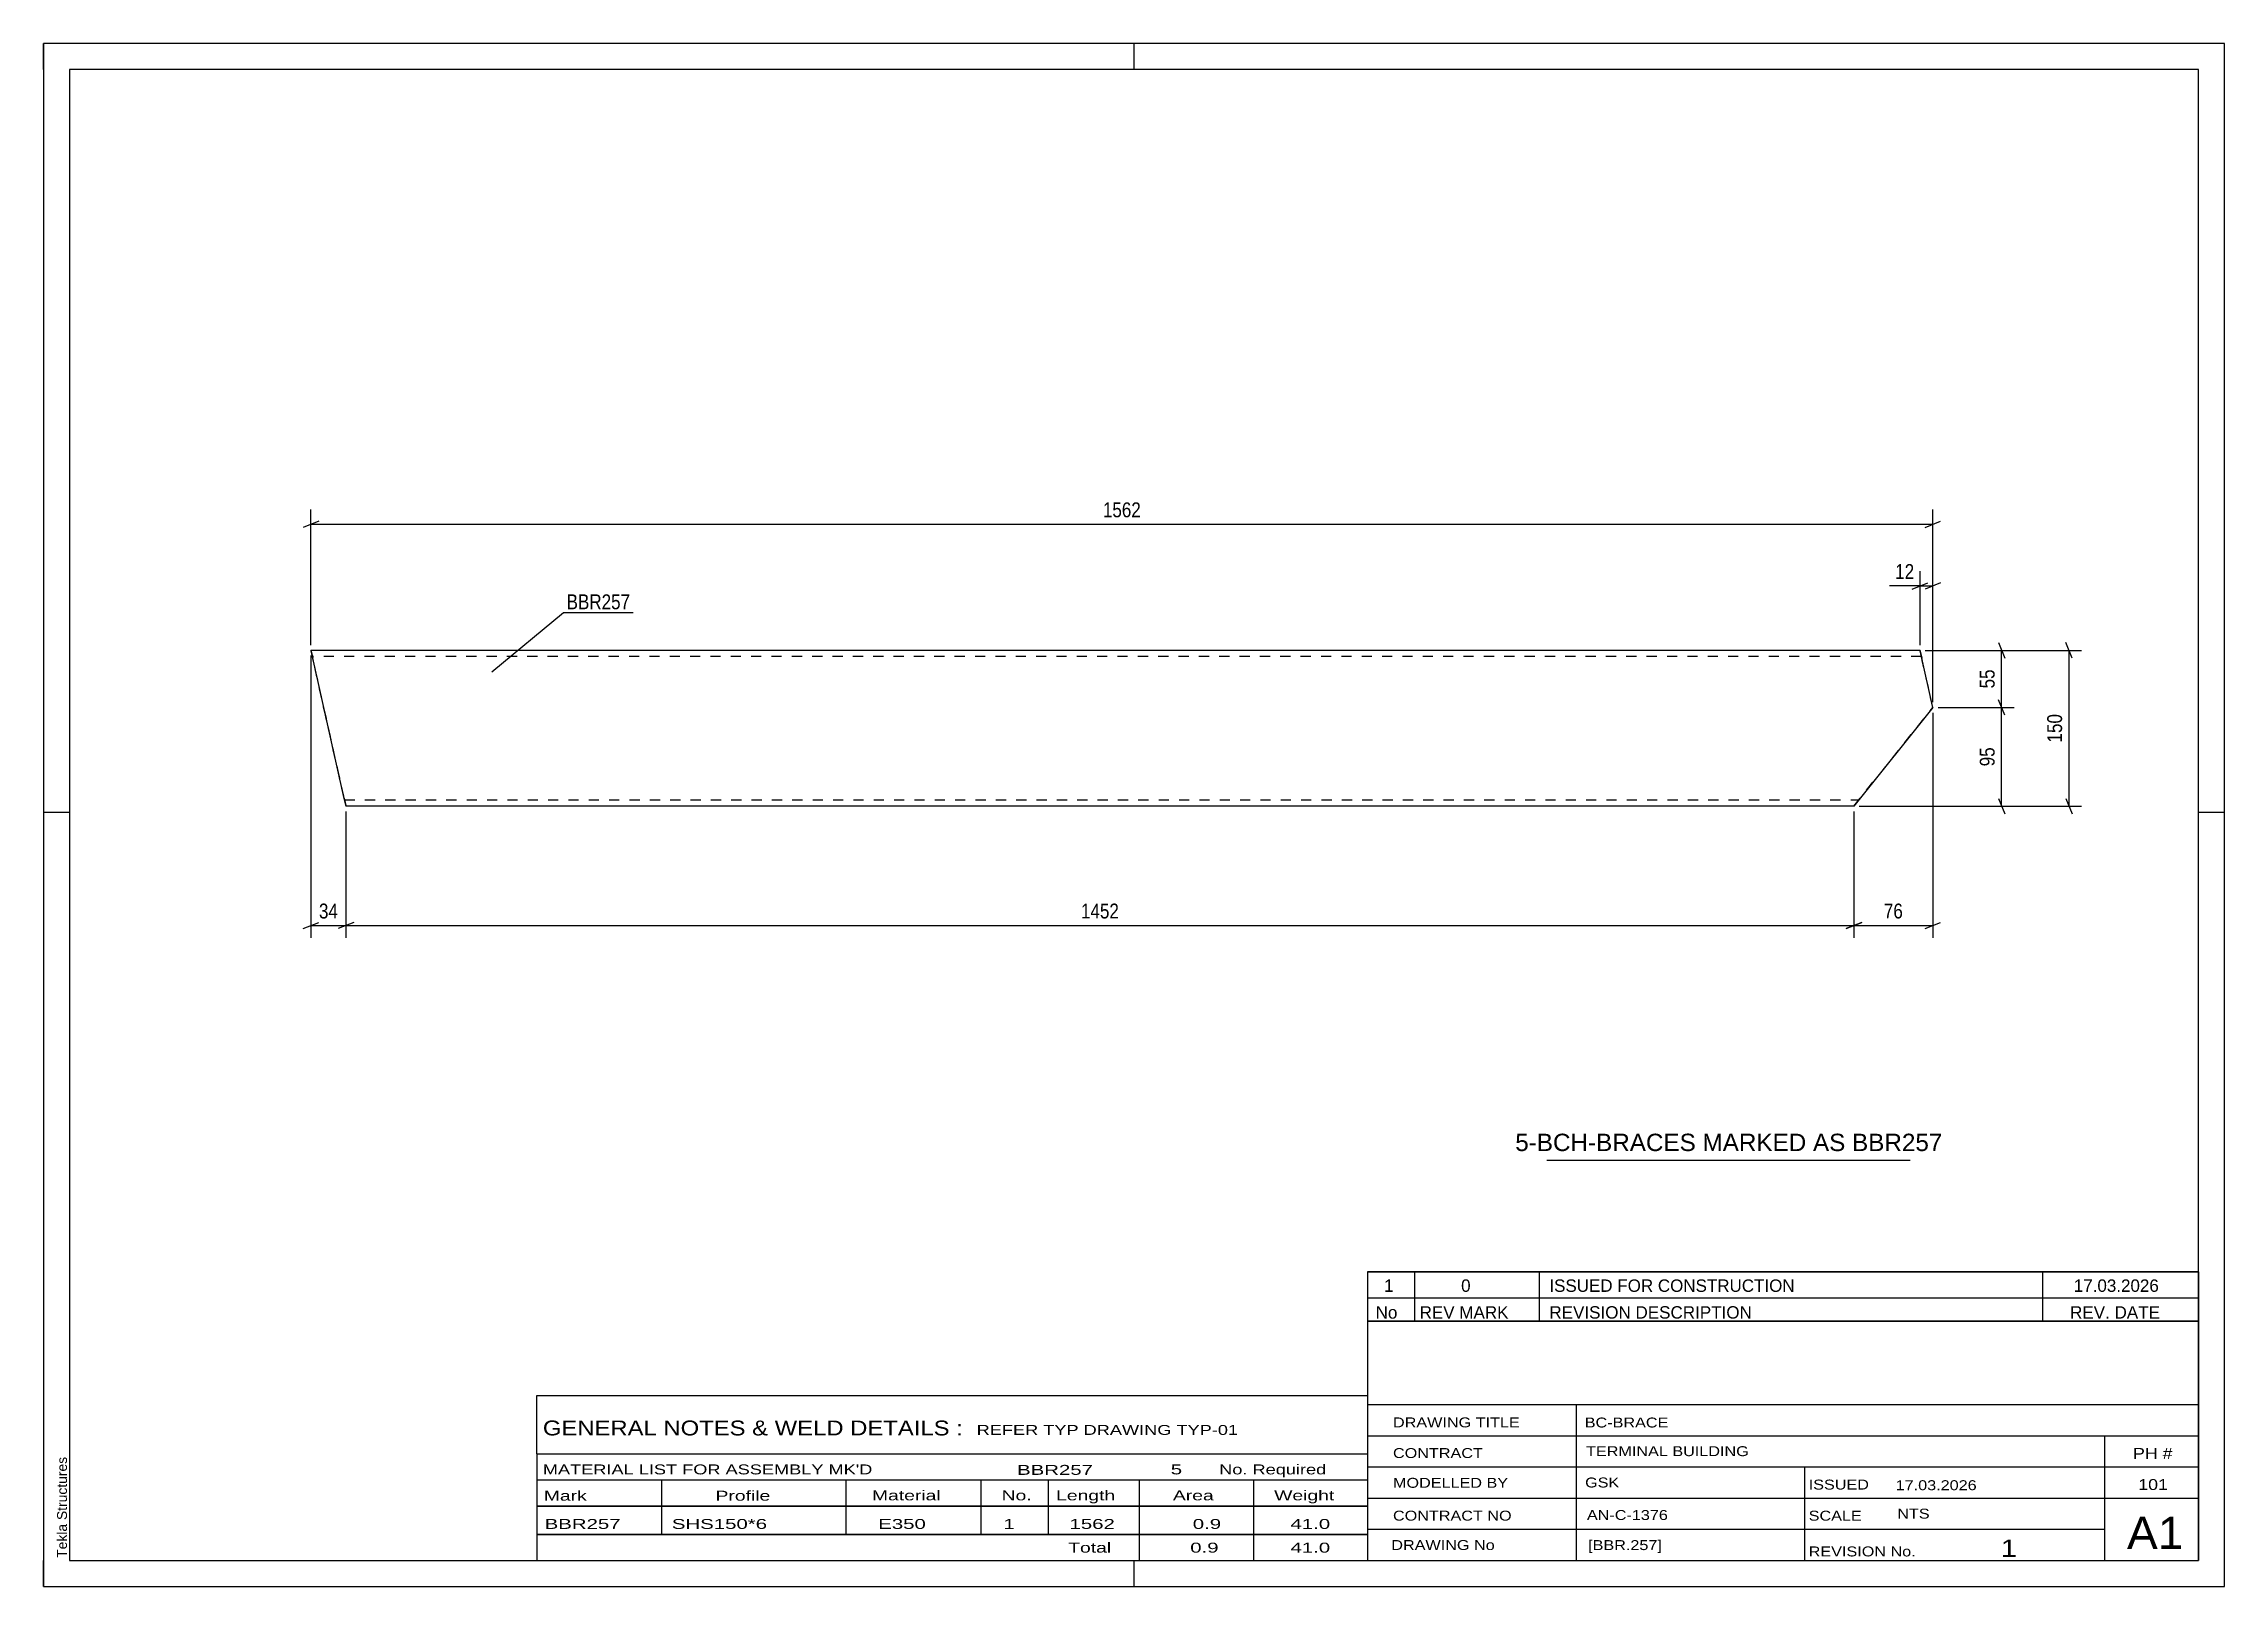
# Model space of a CAD drawing. Header units: millimetres. Extents: x 0 to 420, y 0 to 297.
import ezdxf

# ---------------------------------------------------------------- set-up
doc = ezdxf.new("R2010")
doc.units = ezdxf.units.MM
doc.linetypes.add('DXK_LINE_DOT2', pattern=[3.9198, 1.9599, -1.9599])
doc.styles.add('Arial', font='ARIAL.TTF', dxfattribs={"height": 0.2})
doc.styles.add('Arial Narrow', font='ARIALN.TTF', dxfattribs={"height": 0.2})

# ---------------------------------------------------------------- blocks, each defined once
blk = doc.blocks.new('Unknown-585398286-1162')
at = {"color": 5, "linetype": 'Continuous'}
for p, q in [((420, 297), (0, 297)), ((0, 297), (0, 0)), ((0, 292), (0, 297)), ((210, 292), (210, 297)), ((420, 0), (420, 297)), ((415, 292), (5, 292)), ((5, 292), (5, 5)), ((415, 5), (415, 292)), ((5, 149), (0, 149)), ((420, 149), (415, 149)), ((0, 0), (0, 5)), ((5, 5), (415, 5)), ((210, 0), (210, 5)), ((0, 0), (420, 0))]:
    blk.add_line(p, q, dxfattribs=at)
at = {"color": 174, "linetype": 'Continuous', "style": 'Arial'}
blk.add_text('Tekla Structures', height=1.9102, rotation=90, dxfattribs=at).set_placement((4.5, 5.5))
blk = doc.blocks.new('Part-585398286-1693 - 1692')
at = {"color": 2, "linetype": 'Continuous'}
for p, q in [((51.49, 180.2), (51.49, 180.2)), ((361.39, 180.2), (51.49, 180.2)), ((51.53, 180.02), (51.49, 180.2)), ((51.65, 179.5), (51.53, 180.02)), ((51.82, 178.72), (51.65, 179.5)), ((57.9, 151.68), (51.82, 178.72)), ((361.39, 180.2), (361.43, 180.02)), ((361.43, 180.02), (361.54, 179.5)), ((361.54, 179.5), (361.72, 178.72)), ((363.85, 169.2), (361.72, 178.72)), ((363.85, 169.2), (348.65, 150.2)), ((363.85, 169.2), (363.85, 169.2)), ((58.08, 150.9), (57.9, 151.68)), ((58.19, 150.38), (58.08, 150.9)), ((58.24, 150.2), (58.19, 150.38)), ((58.24, 150.2), (58.23, 150.2)), ((348.65, 150.2), (58.24, 150.2)), ((348.65, 150.2), (348.65, 150.2))]:
    blk.add_line(p, q, dxfattribs=at)
at = {"color": 7, "linetype": 'DXK_LINE_DOT2'}
for p, q in [((51.49, 180.2), (51.49, 180.2)), ((51.49, 180.2), (51.53, 180.02)), ((51.53, 180.02), (51.65, 179.5)), ((51.65, 179.5), (51.82, 178.72)), ((51.76, 179), (51.76, 179)), ((361.65, 179), (51.76, 179)), ((51.78, 178.91), (51.76, 179)), ((51.78, 178.91), (51.76, 179)), ((57.8, 152.14), (51.78, 178.91)), ((51.82, 178.72), (51.78, 178.91)), ((57.94, 151.49), (51.82, 178.72)), ((51.84, 178.65), (51.82, 178.72)), ((51.93, 178.26), (51.84, 178.65)), ((57.89, 151.75), (51.93, 178.26)), ((361.42, 180.02), (361.38, 180.2)), ((361.54, 179.5), (361.42, 180.02)), ((361.71, 178.72), (361.54, 179.5)), ((361.67, 178.91), (361.65, 179)), ((361.67, 178.91), (361.65, 179)), ((363.85, 169.2), (361.67, 178.91)), ((361.72, 178.72), (361.67, 178.91)), ((363.85, 169.2), (361.71, 178.72)), ((361.73, 178.65), (361.72, 178.72)), ((361.82, 178.26), (361.73, 178.65)), ((363.85, 169.2), (361.82, 178.26)), ((348.65, 150.2), (363.85, 169.2)), ((57.88, 151.75), (57.8, 152.14)), ((57.94, 151.49), (57.88, 151.75)), ((57.89, 151.75), (57.95, 151.49)), ((57.96, 151.4), (57.94, 151.49)), ((57.94, 151.49), (58.08, 150.9)), ((57.95, 151.49), (57.97, 151.4)), ((57.97, 151.4), (57.96, 151.4)), ((57.96, 151.4), (349.61, 151.4)), ((349.61, 151.4), (349.61, 151.4)), ((58.08, 150.9), (58.19, 150.38)), ((58.19, 150.38), (58.23, 150.2)), ((58.24, 150.2), (58.23, 150.2)), ((348.65, 150.2), (348.65, 150.2))]:
    blk.add_line(p, q, dxfattribs=at)
blk = doc.blocks.new('StraightDimension-585398286-2207 - 1692')
at = {"color": 7, "linetype": 'Continuous'}
for p, q in [((58.23, 149.2), (58.23, 124.83)), ((348.65, 149.2), (348.65, 124.83)), ((59.73, 127.83), (56.73, 126.63)), ((58.23, 127.23), (348.65, 127.23)), ((347.15, 126.63), (350.15, 127.83))]:
    blk.add_line(p, q, dxfattribs=at)
at = {"color": 0}
blk.add_wipeout([(207.7, 127.98), (207.7, 132.18), (199.19, 132.18), (199.19, 127.98)], dxfattribs=at)
at = {"color": 3, "style": 'Arial Narrow'}
blk.add_text('1452', height=2.863, dxfattribs=at).set_placement((199.79, 128.58))
blk = doc.blocks.new('StraightDimension-585398286-2097 - 1692')
at = {"color": 7, "linetype": 'Continuous'}
for p, q in [((361.38, 181.2), (361.38, 195.44)), ((363.85, 170.2), (363.85, 195.44)), ((359.88, 191.99), (362.88, 193.19)), ((361.38, 192.59), (363.85, 192.59)), ((365.35, 193.19), (362.35, 191.99))]:
    blk.add_line(p, q, dxfattribs=at)
at = {"color": 0}
blk.add_wipeout([(360.86, 193.34), (360.86, 197.54), (356, 197.54), (356, 193.34)], dxfattribs=at)
at = {"color": 7, "linetype": 'Continuous'}
blk.add_line((361.38, 192.59), (355.48, 192.59), dxfattribs=at)
blk.add_line((361.38, 192.59), (355.48, 192.59), dxfattribs=at)
at = {"color": 3, "style": 'Arial Narrow'}
blk.add_text('12', height=2.863, dxfattribs=at).set_placement((356.6, 193.94))
blk = doc.blocks.new('StraightDimension-585398286-1913 - 1692')
at = {"color": 7, "linetype": 'Continuous'}
for p, q in [((51.49, 181.2), (51.49, 207.32)), ((363.85, 170.2), (363.85, 207.32)), ((52.99, 205.07), (49.99, 203.87)), ((51.49, 204.47), (363.85, 204.47)), ((362.35, 203.87), (365.35, 205.07))]:
    blk.add_line(p, q, dxfattribs=at)
at = {"color": 0}
blk.add_wipeout([(211.93, 205.22), (211.93, 209.42), (203.41, 209.42), (203.41, 205.22)], dxfattribs=at)
at = {"color": 3, "style": 'Arial Narrow'}
blk.add_text('1562', height=2.863, dxfattribs=at).set_placement((204.01, 205.82))
blk = doc.blocks.new('StraightDimension-585398286-2206 - 1692')
at = {"color": 7, "linetype": 'Continuous'}
for p, q in [((363.85, 168.2), (363.85, 124.83)), ((348.65, 149.2), (348.65, 124.83)), ((350.15, 127.83), (347.15, 126.63)), ((348.65, 127.23), (363.85, 127.23)), ((362.35, 126.63), (365.35, 127.83))]:
    blk.add_line(p, q, dxfattribs=at)
at = {"color": 0}
blk.add_wipeout([(358.68, 127.98), (358.68, 132.18), (353.82, 132.18), (353.82, 127.98)], dxfattribs=at)
at = {"color": 3, "style": 'Arial Narrow'}
blk.add_text('76', height=2.863, dxfattribs=at).set_placement((354.42, 128.58))
blk = doc.blocks.new('StraightDimension-585398286-2208 - 1692')
at = {"color": 7, "linetype": 'Continuous'}
for p, q in [((51.49, 179.2), (51.49, 124.83)), ((58.23, 149.2), (58.23, 124.83)), ((49.99, 126.63), (52.99, 127.83)), ((51.49, 127.23), (58.23, 127.23)), ((59.73, 127.83), (56.73, 126.63))]:
    blk.add_line(p, q, dxfattribs=at)
at = {"color": 0}
blk.add_wipeout([(57.29, 127.98), (57.29, 132.18), (52.43, 132.18), (52.43, 127.98)], dxfattribs=at)
at = {"color": 3, "style": 'Arial Narrow'}
blk.add_text('34', height=2.863, dxfattribs=at).set_placement((53.03, 128.58))
blk = doc.blocks.new('StraightDimension-585398286-2286 - 1692')
at = {"color": 7, "linetype": 'Continuous'}
for p, q in [((376.5, 181.7), (377.7, 178.7)), ((362.38, 180.2), (379.5, 180.2)), ((377.1, 169.2), (377.1, 180.2)), ((364.85, 169.2), (379.5, 169.2)), ((377.7, 167.7), (376.5, 170.7))]:
    blk.add_line(p, q, dxfattribs=at)
at = {"color": 0}
blk.add_wipeout([(376.35, 177.13), (372.15, 177.13), (372.15, 172.27), (376.35, 172.27)], dxfattribs=at)
at = {"color": 3, "style": 'Arial Narrow'}
blk.add_text('55', height=2.863, rotation=90.0002, dxfattribs=at).set_placement((375.75, 172.87))
blk = doc.blocks.new('StraightDimension-585398286-2287 - 1692')
at = {"color": 7, "linetype": 'Continuous'}
for p, q in [((364.85, 169.2), (379.5, 169.2)), ((377.7, 167.7), (376.5, 170.7)), ((377.1, 150.2), (377.1, 169.2)), ((376.5, 151.7), (377.7, 148.7)), ((349.65, 150.2), (379.5, 150.2))]:
    blk.add_line(p, q, dxfattribs=at)
at = {"color": 0}
blk.add_wipeout([(376.35, 162.13), (372.15, 162.13), (372.15, 157.27), (376.35, 157.27)], dxfattribs=at)
at = {"color": 3, "style": 'Arial Narrow'}
blk.add_text('95', height=2.863, rotation=90.0002, dxfattribs=at).set_placement((375.75, 157.87))
blk = doc.blocks.new('StraightDimension-585398286-2310 - 1692')
at = {"color": 7, "linetype": 'Continuous'}
for p, q in [((390.69, 178.7), (389.49, 181.7)), ((362.38, 180.2), (392.49, 180.2)), ((390.09, 150.2), (390.09, 180.2)), ((389.49, 151.7), (390.69, 148.7)), ((349.65, 150.2), (392.49, 150.2))]:
    blk.add_line(p, q, dxfattribs=at)
at = {"color": 0}
blk.add_wipeout([(389.34, 168.54), (385.14, 168.54), (385.14, 161.86), (389.34, 161.86)], dxfattribs=at)
at = {"color": 3, "style": 'Arial Narrow'}
blk.add_text('150', height=2.863, rotation=90.0002, dxfattribs=at).set_placement((388.74, 162.46))
blk = doc.blocks.new('Unknown-585398286-2400')
at = {"color": 7, "linetype": 'Continuous'}
for p, q in [((255, 51.05), (255, 5)), ((255, 51.05), (415, 51.05)), ((415, 51), (415, 5)), ((255, 35), (415, 35)), ((295.14, 35), (295.14, 5)), ((255, 29), (415, 29)), ((397, 5.05), (397, 29.05)), ((255, 23), (415, 23)), ((339.14, 23), (339.14, 5)), ((255, 17), (415, 17)), ((255, 11), (397, 11)), ((255, 5), (415, 5))]:
    blk.add_line(p, q, dxfattribs=at)
at = {"color": 7, "style": 'Arial Narrow'}
for s, height, width, p in [('DRAWING TITLE', 1.9089, 1.425378, (259.88, 30.61)), ('BC-BRACE', 1.909, 1.425378, (296.81, 30.59)), ('CONTRACT', 1.909, 1.425378, (259.88, 24.71)), ('TERMINAL BUILDING', 1.9089, 1.425378, (297.06, 25.07)), ('MODELLED BY', 1.9089, 1.425378, (259.88, 18.98)), ('GSK', 1.909, 1.425378, (296.88, 19.04)), ('ISSUED', 1.909, 1.425378, (339.94, 18.64)), ('17.03.2026', 1.909, 1.425378, (356.69, 18.52)), ('CONTRACT NO', 1.9089, 1.425378, (259.88, 12.66)), ('AN-C-1376', 1.909, 1.425378, (297.23, 12.78)), ('SCALE', 1.909, 1.425378, (339.94, 12.65)), ('A1', 6.204, 1.25, (401.24, 7.2)), ('DRAWING No', 1.909, 1.425378, (259.56, 7)), ('[BBR.257]', 1.909, 1.425378, (297.46, 6.99)), ('1', 3.34, 1.5, (376.91, 5.68)), ('REVISION No.', 1.9089, 1.425378, (339.94, 5.77))]:
    blk.add_text(s, height=height, dxfattribs=dict(at, width=width)).set_placement(p)
at = {"color": 7, "linetype": 'Continuous', "style": 'Arial Narrow'}
for s, height, width, p in [('PH #', 2.1, 1.42538, (402.4, 24.55)), ('101', 2.1, 1.42538, (403.41, 18.55)), ('NTS', 1.909, 1.425378, (357, 13.05))]:
    blk.add_text(s, height=height, dxfattribs=dict(at, width=width)).set_placement(p)
blk = doc.blocks.new('Unknown-585398286-2401')
at = {"color": 7, "linetype": 'Continuous'}
for p, q in [((255, 60.55), (415, 60.55)), ((415, 60.55), (255, 60.55)), ((255, 60.55), (255, 55.55)), ((264, 60.55), (264, 55.55)), ((288, 60.55), (288, 55.55)), ((385, 60.55), (385, 55.55)), ((415, 60.55), (415, 55.55)), ((255, 55.55), (415, 55.55)), ((255, 55.55), (255, 51.05)), ((255, 55.55), (415, 55.55)), ((264, 55.55), (264, 51.05)), ((288, 55.55), (288, 51.05)), ((385, 55.55), (385, 51.05)), ((415, 55.55), (415, 51.05)), ((415, 51.05), (255, 51.05))]:
    blk.add_line(p, q, dxfattribs=at)
at = {"color": 7, "linetype": 'Continuous', "style": 'Arial Narrow'}
for s, height, width, p in [('1', 2.39, 1.196471, (258.16, 56.7)), ('0', 2.39, 1.196471, (273, 56.7)), ('ISSUED FOR CONSTRUCTION', 2.3861, 1.196471, (290, 56.7)), ('17.03.2026', 2.386, 1.196471, (391, 56.7)), ('No', 2.386, 1.2, (256.54, 51.55)), ('REV MARK', 2.386, 1.2, (265, 51.55)), ('REVISION DESCRIPTION', 2.3861, 1.2, (290, 51.55)), ('REV. DATE', 2.386, 1.2, (390.28, 51.55))]:
    blk.add_text(s, height=height, dxfattribs=dict(at, width=width)).set_placement(p)
blk = doc.blocks.new('Unknown-585398286-2402')
at = {"color": 7, "linetype": 'Continuous'}
for p, q in [((95, 36.75), (255, 36.75)), ((95, 25.5), (95, 36.75)), ((255, 36.75), (255, 25.5)), ((95, 25.5), (255, 25.5)), ((95, 25.5), (95, 20.5)), ((255, 25.5), (255, 20.5)), ((95, 20.5), (255, 20.5)), ((95, 20.5), (95, 15.5)), ((119, 20.5), (119, 15.5)), ((154.5, 20.5), (154.5, 15.5)), ((180.5, 20.5), (180.5, 15.5)), ((193.5, 20.5), (193.5, 15.5)), ((211, 20.5), (211, 15.5)), ((233, 20.5), (233, 15.5)), ((255, 20.5), (255, 15.5)), ((95, 15.5), (255, 15.5)), ((95, 15.45), (95, 10.05)), ((95, 15.45), (255, 15.45)), ((119, 15.5), (119, 10)), ((154.5, 15.5), (154.5, 10)), ((180.5, 15.5), (180.5, 10)), ((193.5, 15.5), (193.5, 10)), ((211, 15.5), (211, 10)), ((233, 15.5), (233, 10)), ((255, 15.45), (255, 10.05)), ((95, 10.05), (255, 10.05)), ((95, 10), (255, 10)), ((95, 10), (95, 5)), ((211, 10), (211, 5)), ((233, 10), (233, 5)), ((255, 10), (255, 5)), ((95, 5), (255, 5))]:
    blk.add_line(p, q, dxfattribs=at)
at = {"color": 7, "style": 'Arial Narrow'}
for s, height, width, p in [('GENERAL NOTES & WELD DETAILS :', 2.8633, 1.4, (96.15, 29.06)), ('REFER TYP DRAWING TYP-01', 1.9089, 1.6, (179.7, 29.16)), ("MATERIAL LIST FOR ASSEMBLY MK'D", 1.9089, 1.6, (96.15, 21.56)), ('BBR257', 1.909, 1.794707, (187.48, 21.47)), ('5', 1.91, 1.794707, (217.08, 21.56)), ('No. Required', 1.9089, 1.6, (226.41, 21.56)), ('Mark', 1.909, 1.7, (96.34, 16.5)), ('Profile', 1.909, 1.7, (129.41, 16.5)), ('Material', 1.909, 1.7, (159.54, 16.56)), ('No.', 1.909, 1.7, (184.5, 16.56)), ('Length', 1.909, 1.7, (195, 16.56)), ('Area', 1.909, 1.7, (217.5, 16.56)), ('Weight', 1.909, 1.7, (237, 16.56))]:
    blk.add_text(s, height=height, dxfattribs=dict(at, width=width)).set_placement(p)
at = {"color": 7, "linetype": 'Continuous', "style": 'Arial Narrow'}
for s, height, width, p in [('BBR257', 1.909, 1.794707, (96.5, 11.06)), ('SHS150*6', 1.909, 1.794707, (121, 11.06)), ('E350', 1.909, 1.794707, (160.74, 11.06)), ('1', 1.91, 1.794707, (184.86, 11.06)), ('1562', 1.909, 1.794707, (197.58, 11.06)), ('0.9', 1.909, 1.794707, (221.32, 11.06)), ('41.0', 1.909, 1.794707, (240.14, 11.06)), ('Total', 1.909, 1.7, (197.33, 6.5)), ('0.9', 1.909, 1.794707, (220.83, 6.5)), ('41.0', 1.909, 1.794707, (240.14, 6.5))]:
    blk.add_text(s, height=height, dxfattribs=dict(at, width=width)).set_placement(p)
blk = doc.blocks.new('Unknown-585398286-2403')
at = {"color": 7, "linetype": 'Continuous'}
blk.add_line((289.5, 82.05), (359.5, 82.05), dxfattribs=at)
at = {"color": 7, "style": 'Arial'}
blk.add_text('5-BCH-BRACES MARKED AS BBR257', height=3.3428, dxfattribs=at).set_placement((283.43, 83.8))
blk = doc.blocks.new('Mark-585398286-2324 - 1692')
at = {"color": 0}
blk.add_wipeout([(112.97, 188.11), (112.97, 191.11), (100.73, 191.11), (100.73, 188.11)], dxfattribs=at)
blk.add_wipeout([(112.97, 188.11), (112.97, 191.11), (100.73, 191.11), (100.73, 188.11)], dxfattribs=at)
at = {"color": 30, "linetype": 'Continuous'}
for p, q in [((86.33, 176.03), (100.13, 187.51)), ((100.13, 187.51), (113.57, 187.51))]:
    blk.add_line(p, q, dxfattribs=at)
at = {"color": 3, "style": 'Arial Narrow'}
blk.add_text('BBR257', height=2.863, dxfattribs=at).set_placement((100.73, 188.11))

msp = doc.modelspace()

# ---------------------------------------------------------------- block references
for name in ['Unknown-585398286-1162', 'Part-585398286-1693 - 1692', 'Unknown-585398286-2403', 'Unknown-585398286-2401', 'Unknown-585398286-2400', 'Unknown-585398286-2402']:
    msp.add_blockref(name, (0, 0))

# ---------------------------------------------------------------- next in the draw order: block references
for name in ['StraightDimension-585398286-2097 - 1692', 'StraightDimension-585398286-2207 - 1692']:
    msp.add_blockref(name, (0, 0))

# ---------------------------------------------------------------- next in the draw order: block references
msp.add_blockref('StraightDimension-585398286-1913 - 1692', (0, 0))

# ---------------------------------------------------------------- next in the draw order: block references
for name in ['Mark-585398286-2324 - 1692', 'StraightDimension-585398286-2208 - 1692', 'StraightDimension-585398286-2206 - 1692']:
    msp.add_blockref(name, (0, 0))

# ---------------------------------------------------------------- next in the draw order: block references
msp.add_blockref('StraightDimension-585398286-2286 - 1692', (0, 0))

# ---------------------------------------------------------------- next in the draw order: block references
msp.add_blockref('StraightDimension-585398286-2287 - 1692', (0, 0))

# ---------------------------------------------------------------- next in the draw order: block references
msp.add_blockref('StraightDimension-585398286-2310 - 1692', (0, 0))

doc.saveas('drawing.dxf')
